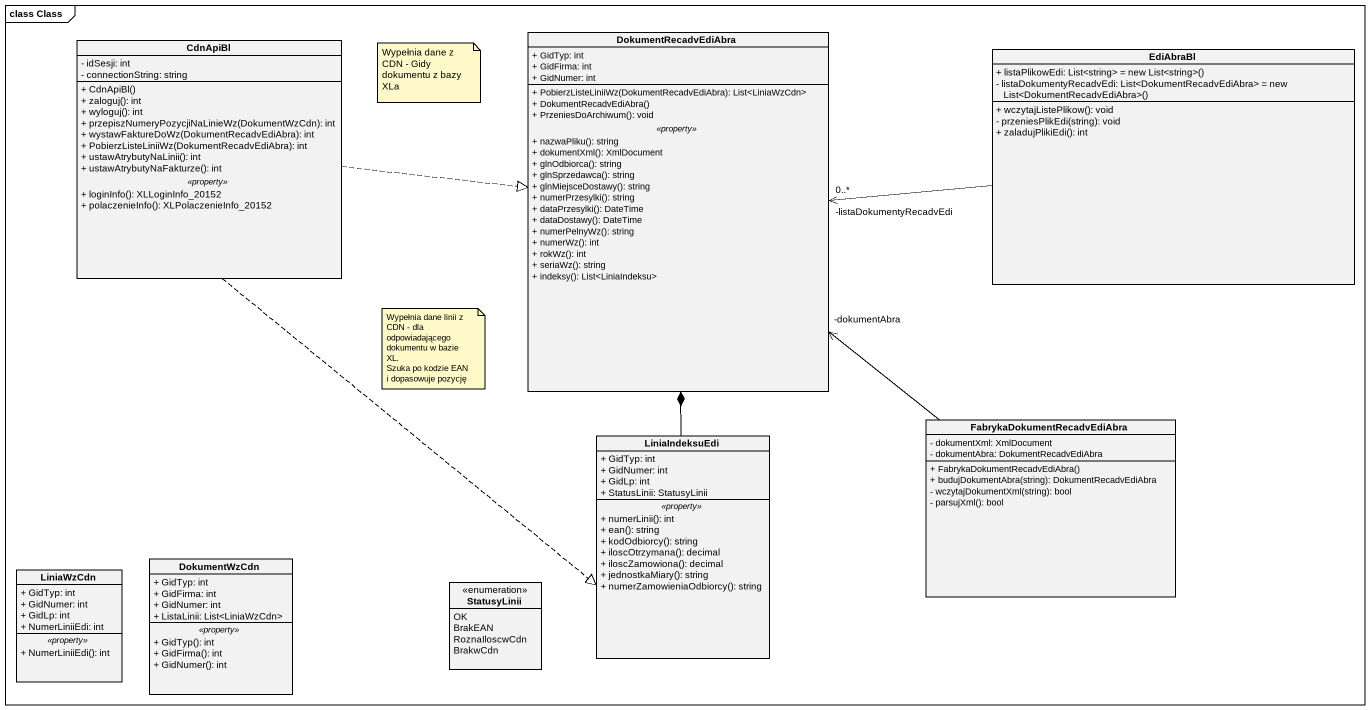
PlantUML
@startuml
mainframe class Class
hide circle
hide empty members
skinparam classAttributeIconSize 0
class CdnApiBl {
  - idSesji: int
  - connectionString: string
  --
  + CdnApiBl()
  + zaloguj(): int
  + wyloguj(): int
  + przepiszNumeryPozycjiNaLinieWz(DokumentWzCdn): int
  + wystawFaktureDoWz(DokumentRecadvEdiAbra): int
  + PobierzListeLiniiWz(DokumentRecadvEdiAbra): int
  + ustawAtrybutyNaLinii(): int
  + ustawAtrybutyNaFakturze(): int
  .. <<property>> ..
  + loginInfo(): XLLoginInfo_20152
  + polaczenieInfo(): XLPolaczenieInfo_20152
}
class DokumentRecadvEdiAbra {
  + GidTyp: int
  + GidFirma: int
  + GidNumer: int
  --
  + PobierzListeLiniiWz(DokumentRecadvEdiAbra): List<LiniaWzCdn>
  + DokumentRecadvEdiAbra()
  + PrzeniesDoArchiwum(): void
  .. <<property>> ..
  + nazwaPliku(): string
  + dokumentXml(): XmlDocument
  + glnOdbiorca(): string
  + glnSprzedawca(): string
  + glnMiejsceDostawy(): string
  + numerPrzesylki(): string
  + dataPrzesylki(): DateTime
  + dataDostawy(): DateTime
  + numerPelnyWz(): string
  + numerWz(): int
  + rokWz(): int
  + seriaWz(): string
  + indeksy(): List<LiniaIndeksu>
}
class EdiAbraBl {
  {field} + listaPlikowEdi: List<string> = new List<string>()
  {field} - listaDokumentyRecadvEdi: List<DokumentRecadvEdiAbra> = new List<DokumentRecadvEdiAbra>()
  + wczytajListePlikow(): void
  - przeniesPlikEdi(string): void
  + zaladujPlikiEdi(): int
}
class FabrykaDokumentRecadvEdiAbra {
  - dokumentXml: XmlDocument
  - dokumentAbra: DokumentRecadvEdiAbra
  + FabrykaDokumentRecadvEdiAbra()
  + budujDokumentAbra(string): DokumentRecadvEdiAbra
  - wczytajDokumentXml(string): bool
  - parsujXml(): bool
}
class LiniaIndeksuEdi {
  + GidTyp: int
  + GidNumer: int
  + GidLp: int
  + StatusLinii: StatusyLinii
  .. <<property>> ..
  + numerLinii(): int
  + ean(): string
  + kodOdbiorcy(): string
  + iloscOtrzymana(): decimal
  + iloscZamowiona(): decimal
  + jednostkaMiary(): string
  + numerZamowieniaOdbiorcy(): string
}
class LiniaWzCdn {
  + GidTyp: int
  + GidNumer: int
  + GidLp: int
  + NumerLiniiEdi: int
  .. <<property>> ..
  + NumerLiniiEdi(): int
}
class DokumentWzCdn {
  + GidTyp: int
  + GidFirma: int
  + GidNumer: int
  + ListaLinii: List<LiniaWzCdn>
  .. <<property>> ..
  + GidTyp(): int
  + GidFirma(): int
  + GidNumer(): int
}
enum StatusyLinii {
  OK
  BrakEAN
  RoznaIloscwCdn
  BrakwCdn
}
CdnApiBl .right.|> DokumentRecadvEdiAbra
CdnApiBl ..|> LiniaIndeksuEdi
EdiAbraBl -left-> "-listaDokumentyRecadvEdi\n0..*" DokumentRecadvEdiAbra
FabrykaDokumentRecadvEdiAbra -up-> "-dokumentAbra" DokumentRecadvEdiAbra
LiniaIndeksuEdi -up-* DokumentRecadvEdiAbra
note as N1
  Wypełnia dane z CDN - Gidy dokumentu z bazy XLa
end note
note as N2
  Wypełnia dane linii z CDN - dla odpowiadającego dokumentu w bazie XL.
  Szuka po kodzie EAN i dopasowuje pozycję
end note
@enduml
